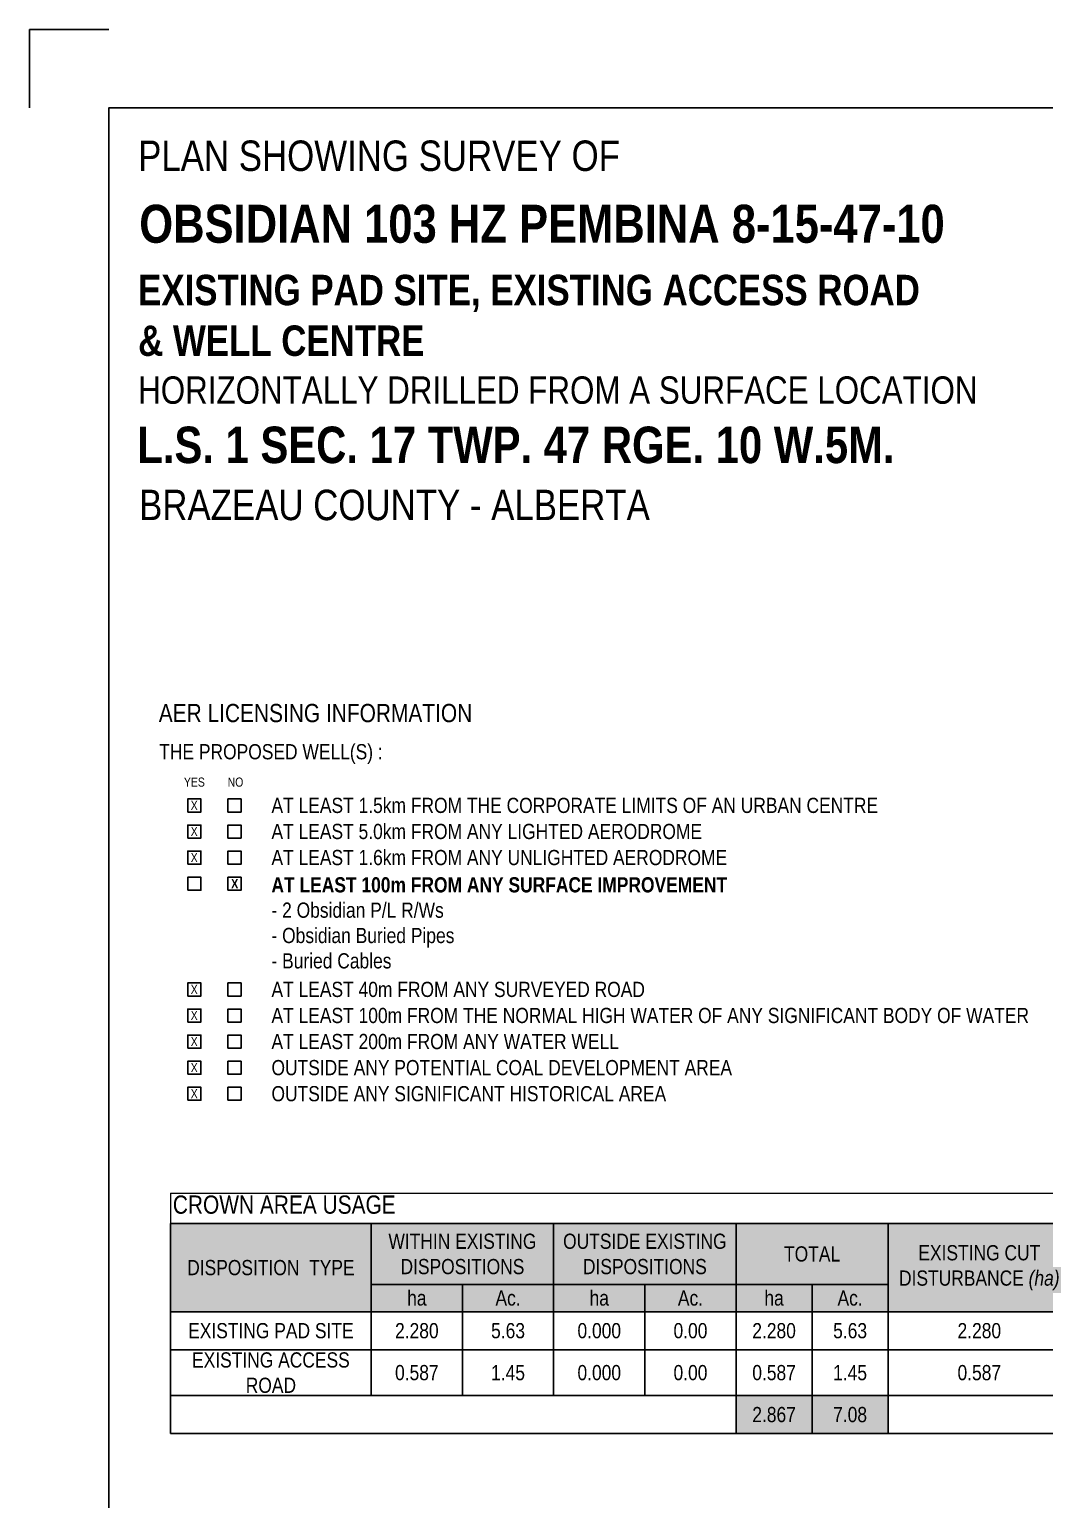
# Paper-space layout '1 of 6' of a CAD drawing. Extents: x -1122 to -42, y -199 to 1768.
# Drawn here: x -1122 to -454, y 801 to 1768 of the extents above; entities that cross this region are included whole.
import ezdxf
from ezdxf.enums import TextEntityAlignment as Align

# ---------------------------------------------------------------- set-up
doc = ezdxf.new("R2010")
doc.units = 0
doc.header["$LTSCALE"] = 5
doc.layers.get('Defpoints').update_dxf_attribs({"color": 9})
for name, color, linetype in [('CG-BORDER', 2, 'Continuous'), ('CG-NOTES', 7, 'Continuous'), ('S-1', 1, 'Continuous'), ('S-2', 2, 'Continuous')]:
    doc.layers.add(name, color=color, linetype=linetype)
doc.styles.add('240', font='ARIALN.TTF', dxfattribs={"height": 30})
doc.styles.add('80', font='ARIALN.TTF', dxfattribs={"height": 10})
doc.styles.add('80L', font='ARIALN.TTF', dxfattribs={"height": 10})
doc.styles.add('BOLD', font='ARIALNB.TTF')

# ---------------------------------------------------------------- blocks, each defined once
blk = doc.blocks.new('wsborder')
at = {"layer": 'Defpoints'}
for p, q in [((0, 1778), (52.25, 1778)), ((0, 1726.5), (0, 1778))]:
    blk.add_line(p, q, dxfattribs=at)
at = {"layer": 'S-1'}
blk.add_line((0, 1778), (0, 1778), dxfattribs=at)
at = {"layer": 'S-2'}
blk.add_lwpolyline([(1027.25, 51.5), (52.25, 51.5), (52.25, 1726.5), (1027.25, 1726.5)], close=True, dxfattribs=at)
at = {"style": '80', "flags": 1}
blk.add_attdef('PAGENUMBER', (52.25, 51.5), '', height=10, rotation=90, dxfattribs=at)
blk = doc.blocks.new('*U409')
at = {"layer": 'CG-NOTES', "style": '240'}
blk.add_text('BRAZEAU COUNTY - ALBERTA', height=20.0001, dxfattribs=at).set_placement((0, 0), align=Align.MIDDLE_LEFT)
blk = doc.blocks.new('*U408')
at = {"layer": 'CG-NOTES', "insert": (0, 0), "char_height": 18, "width": 569.0297, "attachment_point": 1, "style": '80'}
blk.add_mtext('HORIZONTALLY DRILLED FROM A SURFACE LOCATION', dxfattribs=at)
blk = doc.blocks.new('*U355')
for points in [[(0, 0), (8.6, 0), (8.6, 8.6), (0, 8.6)], [(26.42, 0), (35.02, 0), (35.02, 8.6), (26.42, 8.6)]]:
    blk.add_lwpolyline(points, close=True)
at = {"insert": (1.47, 7.39), "char_height": 6, "attachment_point": 1, "style": '80'}
blk.add_mtext_dynamic_manual_height_columns('\\pi0.43422;X', width=5.3787, gutter_width=50, heights=[0], dxfattribs=at)
at = {"layer": 'CG-NOTES', "insert": (55.02, 4.3), "char_height": 10, "width": 398.5568, "attachment_point": 4, "style": '80'}
blk.add_mtext('AT LEAST 1.5km FROM THE CORPORATE LIMITS OF AN URBAN CENTRE', dxfattribs=at)
blk = doc.blocks.new('*U356')
for points in [[(0, 0), (8.6, 0), (8.6, 8.6), (0, 8.6)], [(26.42, 0), (35.02, 0), (35.02, 8.6), (26.42, 8.6)]]:
    blk.add_lwpolyline(points, close=True)
at = {"insert": (1.47, 7.39), "char_height": 6, "attachment_point": 1, "style": '80'}
blk.add_mtext_dynamic_manual_height_columns('\\pi0.43422;X', width=5.3787, gutter_width=50, heights=[0], dxfattribs=at)
at = {"layer": 'CG-NOTES', "insert": (55.02, 4.3), "char_height": 10, "width": 282.7387, "attachment_point": 4, "style": '80'}
blk.add_mtext('AT LEAST 5.0km FROM ANY LIGHTED AERODROME', dxfattribs=at)
blk = doc.blocks.new('*U357')
for points in [[(0, 0), (8.6, 0), (8.6, 8.6), (0, 8.6)], [(26.42, 0), (35.02, 0), (35.02, 8.6), (26.42, 8.6)]]:
    blk.add_lwpolyline(points, close=True)
at = {"insert": (1.47, 7.39), "char_height": 6, "attachment_point": 1, "style": '80'}
blk.add_mtext_dynamic_manual_height_columns('\\pi0.43422;X', width=5.3787, gutter_width=50, heights=[0], dxfattribs=at)
at = {"layer": 'CG-NOTES', "insert": (55.02, 4.3), "char_height": 10, "width": 299.2734, "attachment_point": 4, "style": '80'}
blk.add_mtext('AT LEAST 1.6km FROM ANY UNLIGHTED AERODROME', dxfattribs=at)
blk = doc.blocks.new('*U358')
for points in [[(0, 0), (8.6, 0), (8.6, 8.6), (0, 8.6)], [(26.42, 0), (35.02, 0), (35.02, 8.6), (26.42, 8.6)]]:
    blk.add_lwpolyline(points, close=True)
at = {"insert": (1.47, 7.39), "char_height": 6, "attachment_point": 1, "style": '80'}
blk.add_mtext_dynamic_manual_height_columns('\\pi0.43422;X', width=5.3787, gutter_width=50, heights=[0], dxfattribs=at)
at = {"layer": 'CG-NOTES', "insert": (55.02, 4.3), "char_height": 10, "width": 245.1604, "attachment_point": 4, "style": '80'}
blk.add_mtext('AT LEAST 40m FROM ANY SURVEYED ROAD', dxfattribs=at)
blk = doc.blocks.new('*U359')
for points in [[(0, 0), (8.6, 0), (8.6, 8.6), (0, 8.6)], [(26.42, 0), (35.02, 0), (35.02, 8.6), (26.42, 8.6)]]:
    blk.add_lwpolyline(points, close=True)
at = {"insert": (1.47, 7.39), "char_height": 6, "attachment_point": 1, "style": '80'}
blk.add_mtext_dynamic_manual_height_columns('\\pi0.43422;X', width=5.3787, gutter_width=50, heights=[0], dxfattribs=at)
at = {"layer": 'CG-NOTES', "insert": (55.02, 4.3), "char_height": 10, "width": 498.3108, "attachment_point": 4, "style": '80'}
blk.add_mtext('AT LEAST 100m FROM THE NORMAL HIGH WATER OF ANY SIGNIFICANT BODY OF WATER', dxfattribs=at)
blk = doc.blocks.new('*U360')
for points in [[(0, 0), (8.6, 0), (8.6, 8.6), (0, 8.6)], [(26.42, 0), (35.02, 0), (35.02, 8.6), (26.42, 8.6)]]:
    blk.add_lwpolyline(points, close=True)
at = {"insert": (1.47, 7.39), "char_height": 6, "attachment_point": 1, "style": '80'}
blk.add_mtext_dynamic_manual_height_columns('\\pi0.43422;X', width=5.3787, gutter_width=50, heights=[0], dxfattribs=at)
at = {"layer": 'CG-NOTES', "insert": (55.02, 4.3), "char_height": 10, "width": 228.1891, "attachment_point": 4, "style": '80'}
blk.add_mtext('AT LEAST 200m FROM ANY WATER WELL', dxfattribs=at)
blk = doc.blocks.new('*U361')
for points in [[(0, 0), (8.6, 0), (8.6, 8.6), (0, 8.6)], [(26.42, 0), (35.02, 0), (35.02, 8.6), (26.42, 8.6)]]:
    blk.add_lwpolyline(points, close=True)
at = {"insert": (1.47, 7.39), "char_height": 6, "attachment_point": 1, "style": '80'}
blk.add_mtext_dynamic_manual_height_columns('\\pi0.43422;X', width=5.3787, gutter_width=50, heights=[0], dxfattribs=at)
at = {"layer": 'CG-NOTES', "insert": (55.02, 4.3), "char_height": 10, "width": 303.1138, "attachment_point": 4, "style": '80'}
blk.add_mtext('OUTSIDE ANY POTENTIAL COAL DEVELOPMENT AREA', dxfattribs=at)
blk = doc.blocks.new('*U362')
for points in [[(0, 0), (8.6, 0), (8.6, 8.6), (0, 8.6)], [(26.42, 0), (35.02, 0), (35.02, 8.6), (26.42, 8.6)]]:
    blk.add_lwpolyline(points, close=True)
at = {"insert": (1.47, 7.39), "char_height": 6, "attachment_point": 1, "style": '80'}
blk.add_mtext_dynamic_manual_height_columns('\\pi0.43422;X', width=5.3787, gutter_width=50, heights=[0], dxfattribs=at)
at = {"layer": 'CG-NOTES', "insert": (55.02, 4.3), "char_height": 10, "width": 259.8056, "attachment_point": 4, "style": '80'}
blk.add_mtext('OUTSIDE ANY SIGNIFICANT HISTORICAL AREA', dxfattribs=at)
blk = doc.blocks.new('*T440')
at = {"layer": 'CG-NOTES', "color": 0, "linetype": 'ByBlock', "lineweight": -2, "transparency": 16777216}
for p, q in [((0, -20), (712, -20)), ((0, -20), (0, -78)), ((132, -20), (132, -78)), ((252, -20), (252, -78)), ((372, -20), (372, -78)), ((472, -20), (472, -78)), ((592, -20), (592, -78)), ((712, -20), (712, -78)), ((132, -60), (472, -60)), ((192, -60), (192, -78)), ((312, -60), (312, -78)), ((422, -60), (422, -78)), ((0, -78), (712, -78))]:
    blk.add_line(p, q, dxfattribs=at)
at = {"layer": 'CG-NOTES', "color": 254, "transparency": 16777216}
for points in [[(0, -20), (0, -78), (132, -20), (132, -78)], [(132, -20), (132, -60), (252, -20), (252, -60)], [(252, -20), (252, -60), (372, -20), (372, -60)], [(372, -20), (372, -60), (472, -20), (472, -60)], [(472, -20), (472, -78), (592, -20), (592, -78)], [(592, -20), (592, -78), (712, -20), (712, -78)], [(132, -60), (132, -78), (192, -60), (192, -78)], [(192, -60), (192, -78), (252, -60), (252, -78)], [(252, -60), (252, -78), (312, -60), (312, -78)], [(312, -60), (312, -78), (372, -60), (372, -78)], [(372, -60), (372, -78), (422, -60), (422, -78)], [(422, -60), (422, -78), (472, -60), (472, -78)]]:
    blk.add_solid(points, dxfattribs=at)
at = {"layer": 'Defpoints', "color": 8, "linetype": 'ByBlock', "lineweight": 0, "transparency": 16777216}
for p, q in [((0, 0), (712, 0)), ((0, 0), (0, -20)), ((712, 0), (712, -20))]:
    blk.add_line(p, q, dxfattribs=at)
at = {"layer": 'CG-NOTES', "color": 14, "transparency": 16777216, "insert": (1.5, -1.5), "char_height": 12, "width": 709, "attachment_point": 1, "style": '80'}
blk.add_mtext('CROWN AREA USAGE', dxfattribs=at)
at = {"layer": 'CG-NOTES', "color": 1, "transparency": 16777216, "char_height": 10, "attachment_point": 5, "style": '80'}
for s, insert, width in [('WITHIN EXISTING DISPOSITIONS', (192, -40), 117), ('OUTSIDE EXISTING DISPOSITIONS', (312, -40), 117), ('TOTAL', (422, -40), 97), ('EXISTING CUT DISTURBANCE {\\fArial Narrow|b0|i1|c0|p34;(ha)}', (532, -49), 117), ('NEW CUT DISTURBANCE {\\fArial Narrow|b0|i1|c0|p34;(ha)}', (652, -49), 117), ('DISPOSITION  TYPE', (66, -49), 129), ('ha', (162, -69), 57), ('Ac.', (222, -69), 57), ('ha', (282, -69), 57), ('Ac.', (342, -69), 57), ('ha', (397, -69), 47), ('Ac.', (447, -69), 47)]:
    blk.add_mtext(s, dxfattribs=dict(at, insert=insert, width=width))
blk = doc.blocks.new('*T441')
at = {"layer": 'CG-NOTES', "color": 0, "linetype": 'ByBlock', "lineweight": -2, "transparency": 16777216}
for p, q in [((0, 0), (712, 0)), ((0, 0), (0, -80.19)), ((132, 0), (132, -55.19)), ((192, 0), (192, -55.19)), ((252, 0), (252, -55.19)), ((312, 0), (312, -55.19)), ((372, 0), (372, -80.19)), ((422, 0), (422, -80.19)), ((472, 0), (472, -80.19)), ((592, 0), (592, -55.19)), ((712, 0), (712, -80.19)), ((0, -25), (712, -25)), ((0, -55.19), (712, -55.19)), ((0, -80.19), (712, -80.19))]:
    blk.add_line(p, q, dxfattribs=at)
at = {"layer": 'CG-NOTES', "color": 254, "transparency": 16777216}
for points in [[(372, -55.19), (372, -80.19), (422, -55.19), (422, -80.19)], [(422, -55.19), (422, -80.19), (472, -55.19), (472, -80.19)]]:
    blk.add_solid(points, dxfattribs=at)
at = {"layer": 'CG-NOTES', "transparency": 16777216, "char_height": 10, "width": 129, "attachment_point": 5, "style": '80'}
for s, insert in [('EXISTING PAD SITE', (66, -12.5)), ('EXISTING ACCESS ROAD', (66, -40.1))]:
    blk.add_mtext(s, dxfattribs=dict(at, insert=insert))
at = {"layer": 'CG-NOTES', "color": 0, "transparency": 16777216, "char_height": 10, "attachment_point": 5, "style": '80L'}
for s, insert, width in [('2.280', (162, -12.5), 57), ('5.63', (222, -12.5), 57), ('0.000', (282, -12.5), 57), ('0.00', (342, -12.5), 57), ('2.280', (397, -12.5), 47), ('5.63', (447, -12.5), 47), ('2.280', (532, -12.5), 117), ('0.000', (652, -12.5), 117), ('0.587', (162, -40.1), 57), ('1.45', (222, -40.1), 57), ('0.000', (282, -40.1), 57), ('0.00', (342, -40.1), 57), ('0.587', (397, -40.1), 47), ('1.45', (447, -40.1), 47), ('0.587', (532, -40.1), 117), ('0.000', (652, -40.1), 117), ('2.867', (397, -67.69), 47), ('7.08', (447, -67.69), 47)]:
    blk.add_mtext(s, dxfattribs=dict(at, insert=insert, width=width))

psp = doc.layouts.new('1 of 6')

# ---------------------------------------------------------------- linework, layer by layer
for points in [[(-1017.62, 1201.93), (-1009.02, 1201.93), (-1009.02, 1210.53), (-1017.62, 1210.53)], [(-991.21, 1201.93), (-982.61, 1201.93), (-982.61, 1210.53), (-991.21, 1210.53)]]:
    psp.add_lwpolyline(points, close=True)

# ---------------------------------------------------------------- block references
for name, p in [('*U408', (-1050.31, 1540)), ('*U409', (-1049.68, 1455.43)), ('*T440', (-1028.98, 1002.6)), ('*T441', (-1028.98, 924.6))]:
    psp.add_blockref(name, p)
at = {"layer": 'CG-BORDER'}
psp.add_blockref('wsborder', (-1121.83, -9.7), dxfattribs=at)
at = {"layer": 'CG-NOTES'}
for name, p in [('*U355', (-1017.62, 1253.39)), ('*U356', (-1017.62, 1236.24)), ('*U357', (-1017.62, 1219.08)), ('*U358', (-1017.62, 1132.33)), ('*U359', (-1017.62, 1115.18)), ('*U360', (-1017.62, 1098.03)), ('*U361', (-1017.62, 1080.87)), ('*U362', (-1017.62, 1063.72))]:
    psp.add_blockref(name, p, dxfattribs=at)

# ---------------------------------------------------------------- texts
at = {"insert": (-1050.31, 1580.02), "char_height": 20, "width": 555.1659, "attachment_point": 4, "style": 'BOLD'}
psp.add_mtext('EXISTING PAD SITE, EXISTING ACCESS ROAD\\P& WELL CENTRE', dxfattribs=at)
at = {"color": 240, "insert": (-989.47, 1209.23), "char_height": 6, "attachment_point": 1, "style": '80'}
psp.add_mtext_dynamic_manual_height_columns('\\pi0.40147;{\\fArial Narrow|b1|i0|c0|p34;X}', width=5.3787, gutter_width=50, heights=[0], dxfattribs=at)
at = {"layer": 'CG-NOTES', "color": 14, "style": '80'}
psp.add_text('AER LICENSING INFORMATION', height=12, dxfattribs=at).set_placement((-1036.73, 1312.52))
at = {"layer": 'CG-NOTES', "style": '80'}
psp.add_text('THE PROPOSED WELL(S) :', height=10, dxfattribs=at).set_placement((-1036.43, 1288.07))
for s, insert, char_height, width, attachment_point in [('PLAN SHOWING SURVEY OF', (-1050.31, 1695.18), 20, 641.4929, 1), ('YES', (-1020.19, 1276.07), 6, 25.7762, 1), ('NO', (-991.42, 1276.07), 6, 25.7762, 1), ('{\\fArial Narrow|b1|i0|c0|p34;\\C240;AT LEAST 100m FROM ANY SURFACE IMPROVEMENT\\P\\fArial Narrow|b0|i0|c0|p34;- 2 Obsidian P/L R/Ws\\P- Obsidian Buried Pipes\\P- Buried Cables}', (-962.61, 1180.43), 10, 370.6286, 4)]:
    psp.add_mtext(s, dxfattribs=dict(at, insert=insert, char_height=char_height, width=width, attachment_point=attachment_point))
at = {"layer": 'CG-NOTES', "color": 14}
for s, insert, char_height, width, attachment_point, style in [('{\\fArial Narrow|b1|i0|c0|p34;OBSIDIAN 103 HZ PEMBINA 8-15-47-10}', (-1049.58, 1640.23), 25, 655.1628, 4, '80'), ('L.S. 1 SEC. 17 TWP. 47 RGE. 10 W.5M.', (-1050.84, 1506.95), 24, 522.1222, 1, 'BOLD')]:
    psp.add_mtext(s, dxfattribs=dict(at, insert=insert, char_height=char_height, width=width, attachment_point=attachment_point, style=style))

doc.saveas('drawing.dxf')
